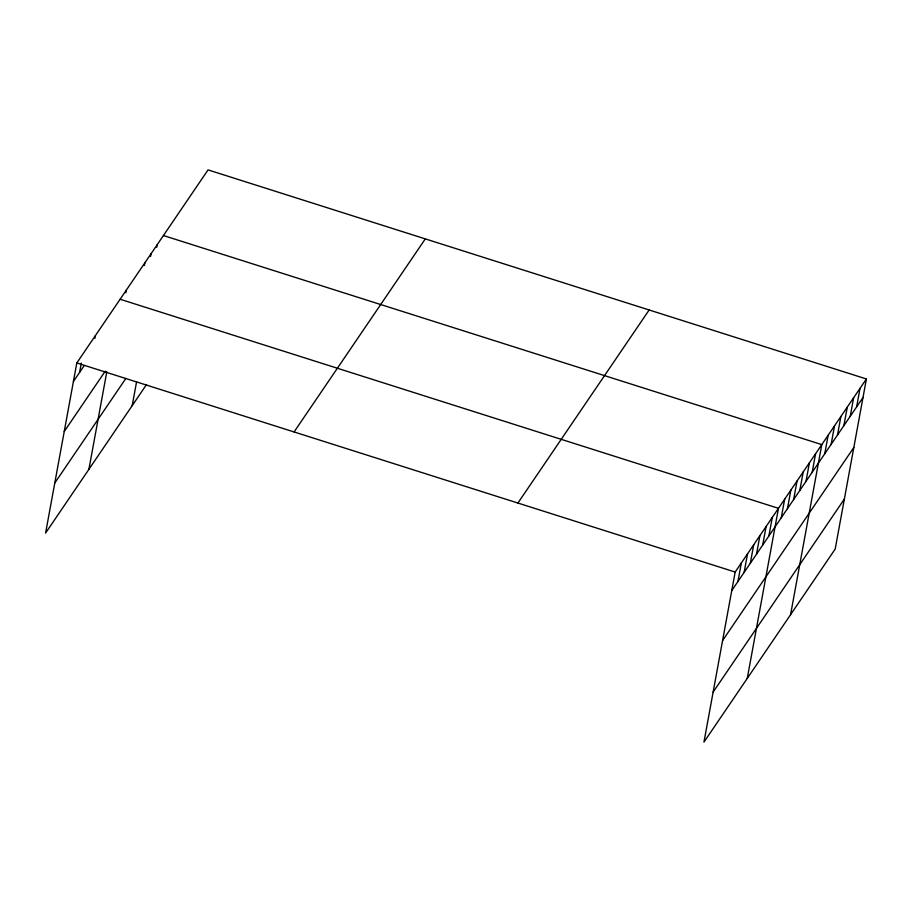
<?xml version="1.0" encoding="UTF-8"?>
<svg xmlns="http://www.w3.org/2000/svg" width="912" height="912" viewBox="0 0 912 912"><rect width="100%" height="100%" fill="white"/><g stroke="black" fill="none" stroke-linecap="round" stroke-linejoin="round"><path stroke-width="1.37" d="M866.4 378.97L735.163 572.041L703.95 742.106L835.187 549.047L866.4 378.97L208.05 169.894L76.813 362.953L45.6 533.03L146.558 384.511M79.595 372.404L81.305 363.136M94.894 338.306L95.372 335.65M88.909 469.315L106.818 371.765M125.822 292.798L126.312 290.141M144.381 265.483L144.871 262.838M150.571 256.386L151.061 253.741M156.761 247.289L157.24 244.633M132.217 405.612L136.549 381.991M737.945 581.48L741.353 562.932M744.135 572.383L747.532 553.835M750.314 563.285L753.722 544.726M756.504 554.177L759.913 535.629M762.694 545.08L766.103 526.532M768.884 535.971L772.282 517.423M747.259 678.403L778.472 508.326L120.122 299.25M781.253 517.777L784.662 499.217M787.444 508.668L790.841 490.12M793.622 499.571L797.031 481.023M799.813 490.462L803.221 471.914M806.003 481.365L809.411 462.817M812.193 472.268L815.59 453.709M790.567 614.688L821.78 444.611L163.43 235.535M824.744 453.788L828.153 435.229M831.128 444.406L834.526 425.858M837.501 435.024L840.898 416.476M843.874 425.653L847.282 407.105M850.246 416.271L853.655 397.723M856.619 406.9L860.027 388.341M73.405 381.512L84.235 365.575M64.228 431.513L105.222 371.207M54.777 483.029L125.924 378.355M294.074 431.957L425.311 238.887M517.913 503.036L649.15 309.977M731.755 590.588L862.991 397.518M722.578 640.589L853.814 447.518M713.127 692.105L844.364 499.035M76.813 362.953L735.163 572.041"/></g></svg>
